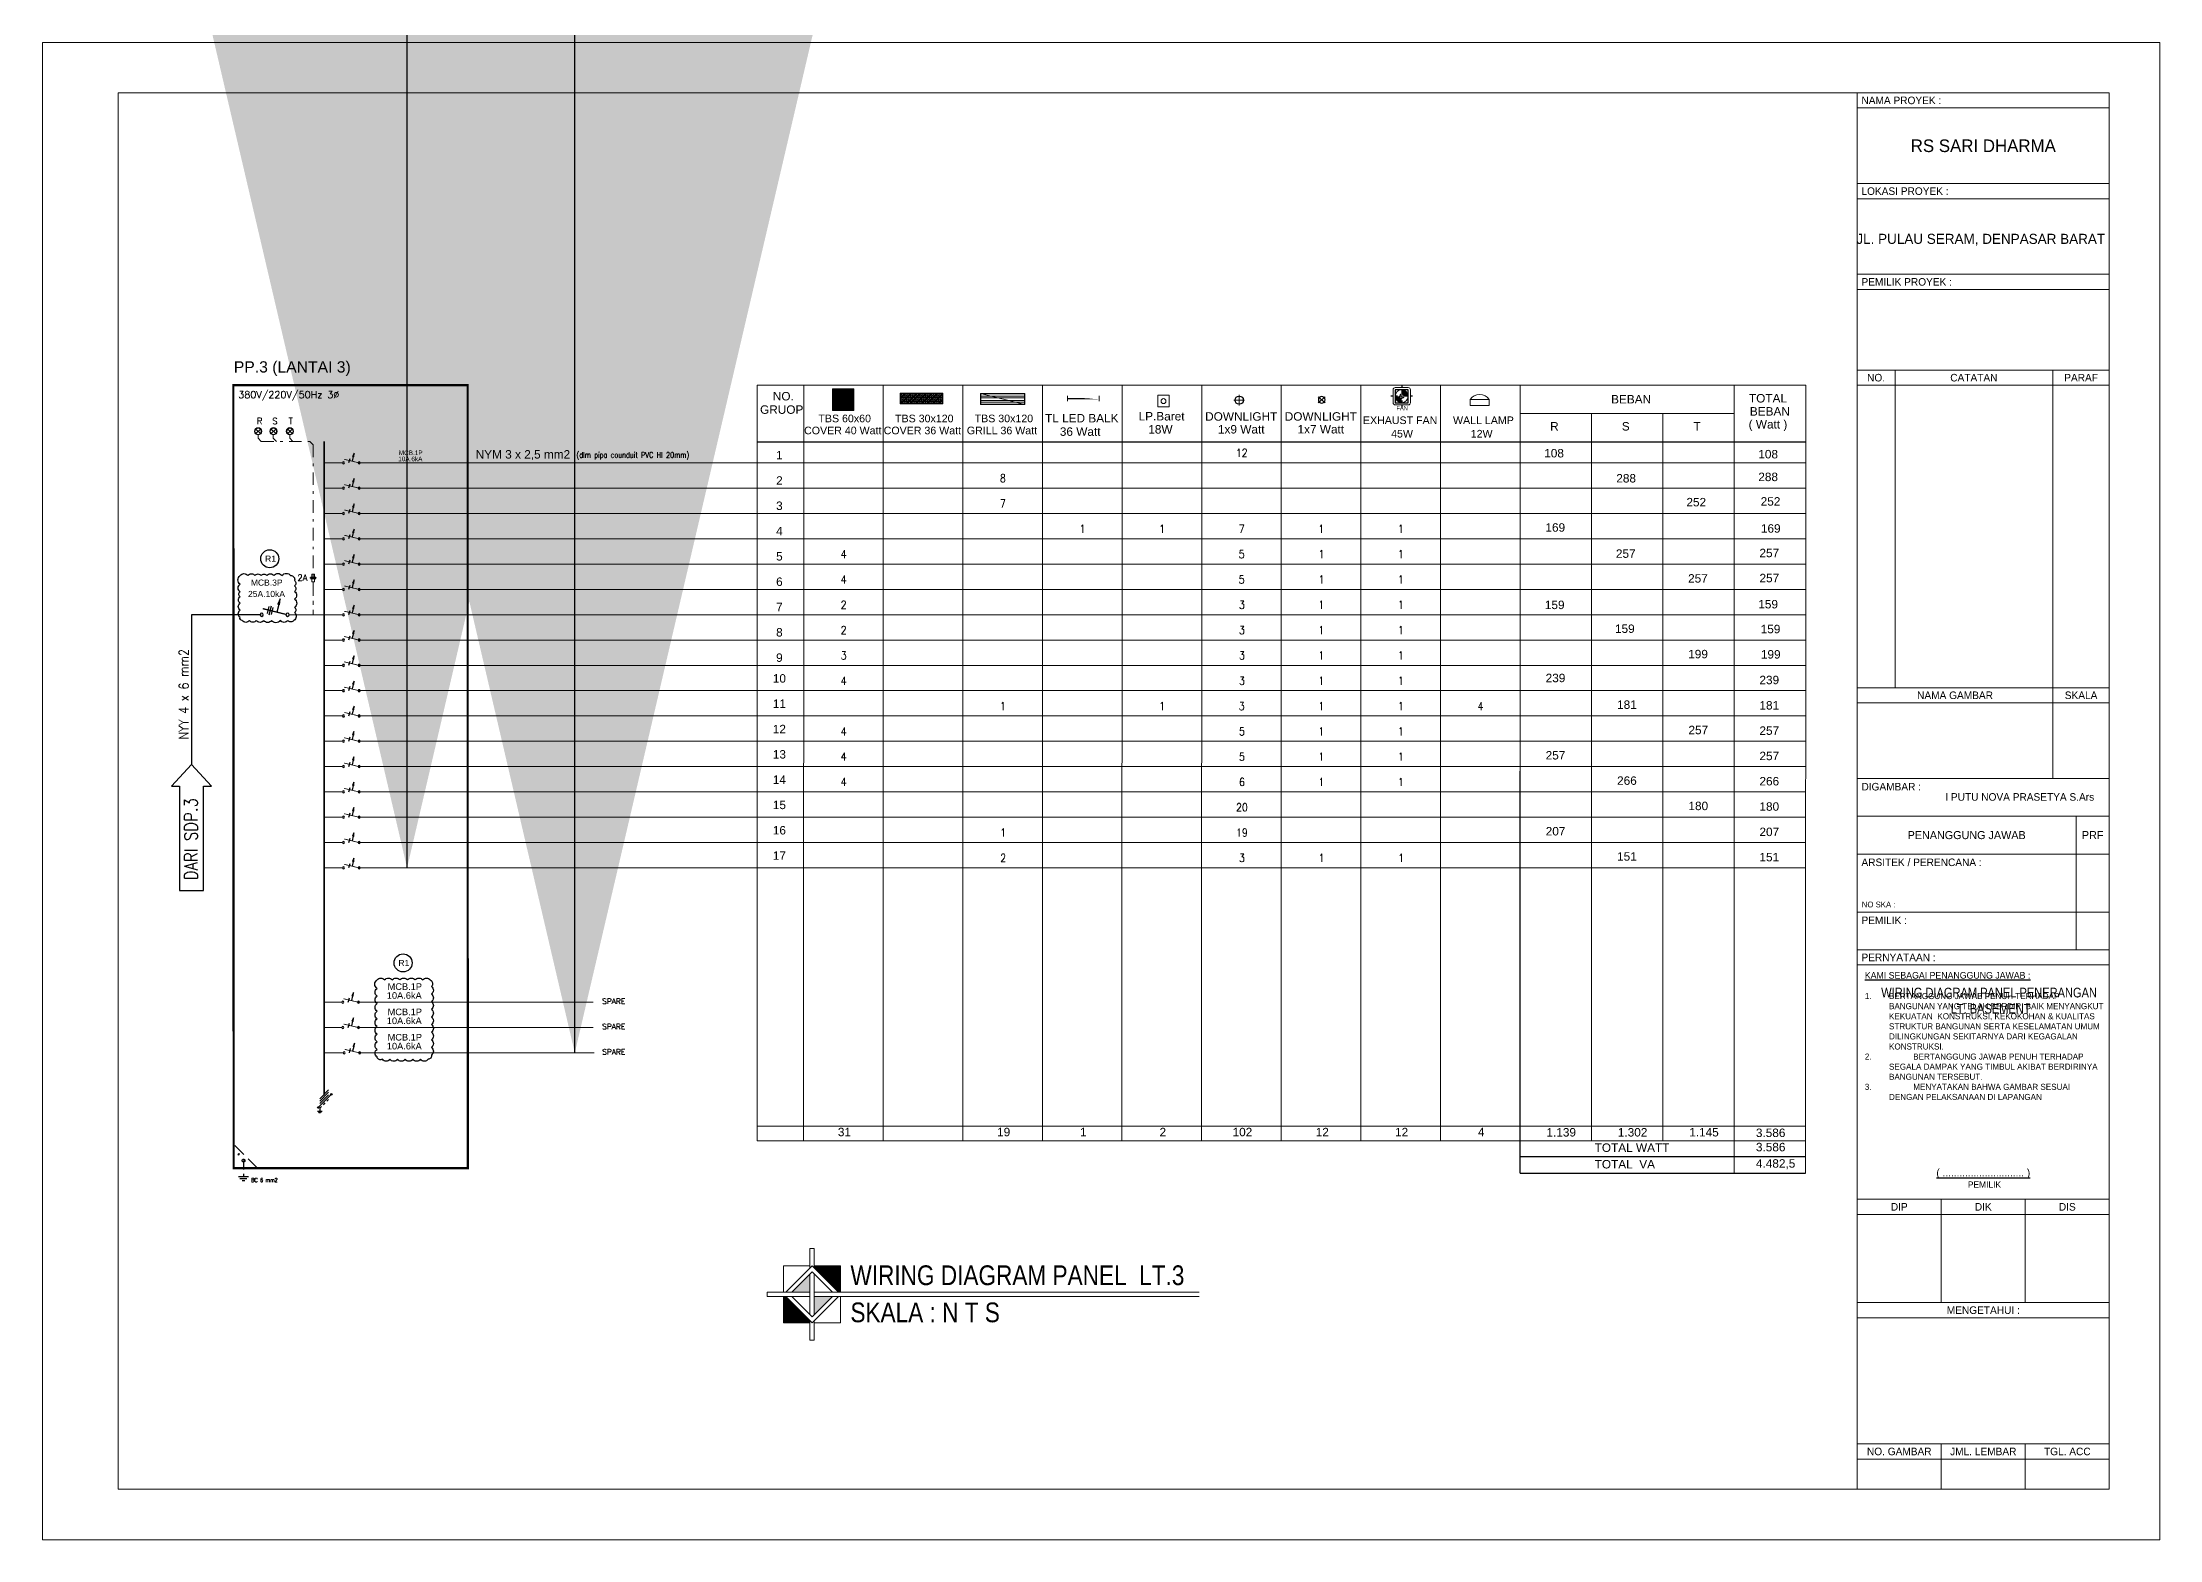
# Model space of a CAD drawing. Header units: inches. Extents: x 31310 to 32350, y 3900 to 5049.
# Drawn here: x 31432 to 31516, y 4614.4 to 4673.8 of the extents above; entities that cross this region are included whole.
import ezdxf
from ezdxf.enums import TextEntityAlignment as Align

# ---------------------------------------------------------------- set-up
doc = ezdxf.new("R2010")
doc.units = ezdxf.units.IN
doc.header["$MEASUREMENT"] = 0
for name, pattern in [('DASHDOT', [1, 0.5, -0.25, 0, -0.25]), ('DASHDOT2', [0.5, 0.25, -0.125, 0, -0.125]), ('HIDDEN', [0.375, 0.25, -0.125]), ('PHANTOM', [2.5, 1.25, -0.25, 0.25, -0.25, 0.25, -0.25])]:
    doc.linetypes.add(name, pattern=pattern)
doc.layers.add('-KLAMP', color=7, linetype='HIDDEN', lineweight=30, true_color=0x0a0aff)
doc.layers.add('-LAMP', color=7, linetype='Continuous', lineweight=18, true_color=0xff0a0a)
for name, color, linetype in [('-LINE', 1, 'Continuous'), ('-TXT', 7, 'Continuous'), ('BANTU', 7, 'Continuous'), ('COMP', 9, 'Continuous'), ('dg', 8, 'Continuous'), ('DIM', 1, 'Continuous'), ('KBL1', 4, 'Continuous'), ('KBL2', 200, 'Continuous'), ('LL', 6, 'Continuous'), ('PNL', 5, 'Continuous'), ('TEXTKOP', 7, 'Continuous'), ('TXT-ME', 7, 'Continuous')]:
    doc.layers.add(name, color=color, linetype=linetype)
for name, color, linetype, lineweight in [('A-FURN-EQPM', 177, 'Continuous', 0), ('garis elektrikal', 7, 'DASHDOT2', 25), ('Garis tebal', 30, 'Continuous', 0), ('US 0 Sanitair', 9, 'Continuous', 0), ('US-Elevation', 9, 'Continuous', 5), ('US-Text', 42, 'Continuous', 5)]:
    doc.layers.add(name, color=color, linetype=linetype, lineweight=lineweight)
doc.layers.add('KB FRC', color=7, linetype='Continuous', true_color=0xf2180d)
doc.layers.add('LAMPU', color=7, linetype='Continuous', true_color=0xff05ff)
doc.styles.add('1 100', font='GOTHIC.TTF')
doc.styles.add('1 200', font='GOTHIC.TTF', dxfattribs={"height": 300})
doc.styles.add('Arial Narrow', font='ARIALN.TTF')
doc.styles.add('Grap', font='')
doc.styles.add('HF-SM', font='SIMPLEX.SHX', dxfattribs={"width": 0.9, "height": 2.5})
doc.styles.add('RS', font='ROMANS.SHX', dxfattribs={"width": 0.8})
doc.styles.add('S4', font='arial.ttf', dxfattribs={"height": 2.7})
doc.styles.add('SAS2', font='arial.ttf', dxfattribs={"height": 4})
doc.styles.add('TXT', font='romans.shx', dxfattribs={"width": 0.85, "height": 0.25})
doc.styles.get('Grap').set_extended_font_data('Graphite Light')
doc.dimstyles.new('dim200', dxfattribs={"dimscale": 2, "dimtxt": 0.17, "dimasz": 0.12, "dimexe": 0.15, "dimexo": 0.1, "dimgap": 0.06, "dimtad": 1, "dimdec": 1, "dimlfac": 100, "dimzin": 12, "dimdsep": 46, "dimtxsty": 'Grap', "dimblk": 'ar1', "dimcen": 0.09, "dimclrd": 243, "dimclre": 243, "dimclrt": 256, "dimadec": 0, "dimazin": 0, "dimtfac": 1, "dimtdec": 1, "dimtix": 1, "dimtmove": 0, "dimatfit": 3, "dimldrblk": 'ar2', "dimfxl": 1, "dimtolj": 1, "dimtzin": 0, "dimarcsym": 0})

# ---------------------------------------------------------------- blocks, each defined once
blk = doc.blocks.new('A$C5E321F3B')
at = {"layer": 'BANTU'}
for p, q in [((0.65, 3.89), (3.08, 6.32)), ((0, 0.54), (1.29, 0.54)), ((0.22, 0.36), (1.08, 0.36)), ((0.37, 1.68), (3.66, 4.97)), ((0.43, 0.18), (0.86, 0.18)), ((0.65, 3.25), (3.08, 5.68)), ((0.65, 2.6), (3.08, 5.03)), ((0.65, 0.18), (0.65, 0))]:
    blk.add_line(p, q, dxfattribs=at)
at = {"layer": 'BANTU', "linetype": 'HIDDEN'}
for q in [(3.08, 3.74), (0.65, 0.54)]:
    blk.add_line((0.65, 1.31), q, dxfattribs=at)
at = {"layer": 'BANTU'}
for centre in [(0.22, 1.53), (3.81, 5.12)]:
    blk.add_circle(centre, 0.215, dxfattribs=at)
blk = doc.blocks.new('-DL PLC 2x11W')
at = {"layer": '-LAMP'}
for p, q in [((-0.168, 0), (0.168, 0)), ((0, 0.168), (0, -0.168))]:
    blk.add_line(p, q, dxfattribs=at)
at = {"layer": 'LAMPU', "lineweight": 30}
blk.add_circle((0, 0), 0.128, dxfattribs=at)
blk = doc.blocks.new('-DL PLC 1x11W')
at = {"layer": '-LAMP'}
for p, q in [((0.108, 0.096), (-0.108, -0.095)), ((-0.108, 0.095), (0.108, -0.096))]:
    blk.add_line(p, q, dxfattribs=at)
at = {"layer": 'LAMPU', "lineweight": 30}
blk.add_circle((0, 0), 0.104, dxfattribs=at)
blk = doc.blocks.new('-BARET 18W')
at = {"layer": '-LAMP', "ltscale": 0.5}
blk.add_lwpolyline([(-0.18, 0.18), (0.18, 0.18), (0.18, -0.18), (-0.18, -0.18)], close=True, dxfattribs=at)
blk.add_circle((0, 0), 0.0768, dxfattribs=at)
blk = doc.blocks.new('fann')
at = {"layer": 'garis elektrikal'}
h = blk.add_hatch(color=251, dxfattribs=at)
h.paths.add_polyline_path([(86746, 557120), (86821, 557120, 0.414214), (86708, 557232), (86708, 557157, -0.414214)])
h.paths.add_polyline_path([(86671, 557120), (86596, 557120, 0.414214), (86708, 557007), (86708, 557082, -0.414214)])
for p, q in [((86896, 557120), (86521, 557120)), ((86708, 557307), (86708, 556932))]:
    blk.add_line(p, q, dxfattribs=at)
at = {"layer": 'Garis tebal', "color": 3}
blk.add_lwpolyline([(86596, 556970), (86821, 556970, 0.414214), (86858, 557007), (86858, 557232, 0.414214), (86821, 557270), (86596, 557270, 0.414214), (86558, 557232), (86558, 557007, 0.414214)], format="xyb", close=True, dxfattribs=at)
at = {"layer": 'Garis tebal', "color": 251, "lineweight": -2}
blk.add_lwpolyline([(86596, 557007), (86821, 557007), (86821, 557232), (86596, 557232)], close=True, dxfattribs=at)
at = {"layer": 'Garis tebal', "color": 1}
for radius in [112, 37.5]:
    blk.add_circle((86708, 557120), radius, dxfattribs=at)
at = {"insert": (86616, 556950), "char_height": 75, "width": 84.59, "attachment_point": 1, "style": 'RS'}
blk.add_mtext('{\\fBankGothic Lt BT|b0|i0|c0|p34;\\C3;FAN}', dxfattribs=at)
blk = doc.blocks.new('-TL 1x36W BALK')
at = {"layer": '-LAMP', "ltscale": 0.5}
for p, q in [((-0.48, -0.08), (-0.48, 0.08)), ((0.48, -0.08), (0.48, 0.08))]:
    blk.add_line(p, q, dxfattribs=at)
at = {"layer": '-LAMP', "ltscale": 0.5, "const_width": 0.04}
blk.add_lwpolyline([(0.48, 0), (-0.48, 0)], close=True, dxfattribs=at)
blk = doc.blocks.new('ar1')
at = {"color": 251, "ltscale": 0.13}
for p, q in [((0, 1.05949), (0, -1.05949)), ((1.05949, 0), (-1.05949, 0))]:
    blk.add_line(p, q, dxfattribs=at)
at = {"color": 5, "ltscale": 0.13}
blk.add_line((-0.50051, -0.50051), (0.50051, 0.50051), dxfattribs=at)
blk = doc.blocks.new('ar2')
at = {"layer": 'dg', "color": 251, "ltscale": 0.13}
for points in [[(-0.91175, 0), (-1.07564, 0.25133), (0, 0)], [(-0.91175, 0), (-1.07564, -0.25133), (0, 0)]]:
    blk.add_solid(points, dxfattribs=at)
at = {"layer": 'DIM', "color": 251, "ltscale": 0.13}
blk.add_line((0, 0), (-1.29079, 0), dxfattribs=at)
blk = doc.blocks.new('_ClosedBlank')
at = {"color": 0, "linetype": 'ByBlock', "lineweight": -2}
for p, q in [((-1, 0.17), (0, 0)), ((-1, 0.17), (-1, -0.17)), ((0, 0), (-1, -0.17))]:
    blk.add_line(p, q, dxfattribs=at)
blk = doc.blocks.new('-mcb1p')
at = {"layer": '-LINE', "color": 7}
blk.add_line((0.52, 0.01), (0.46, 0.22), dxfattribs=at)
at = {"layer": '-LINE', "color": 2, "const_width": 0.04}
blk.add_lwpolyline([(0.05, 0.01), (0.76, 0.18)], dxfattribs=at)
at = {"layer": '-LINE', "color": 7}
blk.add_lwpolyline([(0.3, 0.32), (0.36, 0.09)], dxfattribs=at)
at = {"layer": '-LINE', "color": 2}
for centre in [(0, 0), (0.79, 0)]:
    blk.add_circle(centre, 0.05, dxfattribs=at)
at = {"layer": '-LINE', "color": 7, "xscale": 0.1800000000000017, "yscale": 0.1800000000000017, "zscale": 0.1800000000000017, "rotation": 103.89650610379}
blk.add_blockref('_ClosedBlank', (0.26, 0.49), dxfattribs=at)
blk = doc.blocks.new('-mcb3p')
at = {"layer": '-LINE', "color": 7}
for p, q in [((0.485, 0.007), (0.434, 0.215)), ((0.556, -0.004), (0.487, 0.275)), ((0.614, 0.038), (0.563, 0.247))]:
    blk.add_line(p, q, dxfattribs=at)
at = {"layer": '-LINE', "color": 2, "const_width": 0.04}
blk.add_lwpolyline([(0.049, 0.01), (0.755, 0.185)], dxfattribs=at)
at = {"layer": '-LINE', "color": 7}
blk.add_lwpolyline([(0.269, 0.31), (0.326, 0.079)], dxfattribs=at)
at = {"layer": '-LINE', "color": 2}
for centre in [(0, 0), (0.787, 0)]:
    blk.add_circle(centre, 0.05, dxfattribs=at)
at = {"layer": '-LINE', "color": 7, "xscale": 0.1800000000000017, "yscale": 0.1800000000000017, "zscale": 0.1800000000000017, "rotation": 103.8965061037899}
blk.add_blockref('_ClosedBlank', (0.226, 0.485), dxfattribs=at)
blk = doc.blocks.new('REGWH')
at = {"layer": '-KLAMP', "linetype": 'ByBlock'}
h = blk.add_hatch(dxfattribs=at)
h.set_pattern_fill('ANSI31', color=256, scale=0.3)
h.set_pattern_definition([(45, (-63.111977, -965.23732), (-0.0265165043, 0.0265165043), [])])
h.paths.add_polyline_path([(-0.812, 0.998), (0.37, 0.998), (0.37, 0.717), (-0.812, 0.717)])
at = {"layer": '-LAMP'}
for p, q in [((-0.821, 1.008), (0.379, 1.008)), ((-0.821, 1.008), (-0.821, 0.708)), ((-0.821, 0.708), (0.379, 0.708)), ((-0.812, 0.998), (0.37, 0.998)), ((-0.812, 0.717), (-0.812, 0.998)), ((-0.812, 0.934), (0.37, 0.934)), ((-0.812, 0.887), (0.37, 0.887)), ((-0.812, 0.82), (0.37, 0.82)), ((-0.812, 0.773), (0.37, 0.773)), ((0.37, 0.717), (-0.812, 0.717)), ((0.37, 0.998), (0.37, 0.717)), ((0.379, 1.008), (0.379, 0.708))]:
    blk.add_line(p, q, dxfattribs=at)
blk = doc.blocks.new('TEHHW')
at = {"layer": '-LAMP'}
for p, q in [((-0.87, 0.535, 0), (0.33, 0.535, 0)), ((-0.87, 0.535, 0), (-0.87, 0.235, 0)), ((-0.87, 0.235, 0), (0.33, 0.235, 0)), ((-0.861, 0.526, 0), (0.32, 0.526, 0)), ((-0.861, 0.245, 0), (-0.861, 0.526, 0)), ((-0.861, 0.462, 0), (0.32, 0.462, 0)), ((-0.861, 0.415, 0), (0.32, 0.415, 0)), ((-0.861, 0.348, 0), (0.32, 0.348, 0)), ((-0.861, 0.301, 0), (0.32, 0.301, 0)), ((0.32, 0.245, 0), (-0.861, 0.245, 0)), ((0.32, 0.526, 0), (0.32, 0.245, 0)), ((0.33, 0.535, 0), (0.33, 0.235, 0))]:
    blk.add_line(p, q, dxfattribs=at)
blk.add_line((-0.87, 0.535, 0), (0.33, 0.235, 0))
blk = doc.blocks.new('LED PANEL')
at = {"layer": '-LAMP', "ltscale": 0.02}
h = blk.add_hatch(dxfattribs=at)
h.set_pattern_fill('ANSI31', color=256, scale=146.341125, style=0)
h.set_pattern_definition([(45, (-4744.29, 79197.612), (-12.93485, 12.93485), [])])
h.paths.add_polyline_path([(-4164, 79778), (-4744, 79778), (-4744, 79198), (-4164, 79198)])
at = {"layer": '-LAMP'}
for p, q in [((-4754, 79788), (-4154, 79788)), ((-4754, 79788), (-4754, 79188)), ((-4154, 79788), (-4154, 79188)), ((-4754, 79188), (-4154, 79188))]:
    blk.add_line(p, q, dxfattribs=at)
blk.add_lwpolyline([(-4744, 79778), (-4164, 79778), (-4164, 79198), (-4744, 79198)], close=True, dxfattribs=at)
at = {"color": 1}
blk.add_line((-4754, 79788), (-4154, 79188), dxfattribs=at)
blk = doc.blocks.new('EGSEHS')
at = {"layer": '-LAMP'}
for p, q in [((-0.432, 0.347), (-0.432, 0.23)), ((-0.08, 0.345), (-0.432, 0.347)), ((-0.432, 0.23), (-0.08, 0.23)), ((-0.08, 0.23), (-0.08, 0.345))]:
    blk.add_line(p, q, dxfattribs=at)
blk.add_arc((-0.256, 0.348), 0.212, 213.6098, 326.3902, dxfattribs=at)
blk = doc.blocks.new('erthrhhrthre')
for p, q in [((-229.5, 130.04), (-229.5, 40.94)), ((-103.5, 130.04), (-229.5, 130.04)), ((-103.5, 40.94), (-103.5, 130.04)), ((-121.5, 121.64), (-106.5, 121.64)), ((-121.5, 116.24), (-106.5, 116.24)), ((-121.5, 110.54), (-106.5, 110.54)), ((-121.5, 91.64), (-106.5, 91.64)), ((-121.5, 86.24), (-106.5, 86.24)), ((-121.5, 83.99), (-106.5, 83.99)), ((-121.5, 76.04), (-106.5, 76.04)), ((-121.5, 61.2), (-106.5, 61.2)), ((-121.5, 55.05), (-106.5, 55.05)), ((-121.5, 46.64), (-106.5, 46.64)), ((-229.5, 40.94), (-103.5, 40.94))]:
    blk.add_line(p, q)
at = {"color": 5}
for p, q in [((-225, 127.04), (-225, 43.94)), ((-106.5, 127.04), (-225, 127.04)), ((-121.5, 43.94), (-121.5, 127.04)), ((-106.5, 43.94), (-106.5, 127.04)), ((-225, 43.94), (-106.5, 43.94))]:
    blk.add_line(p, q, dxfattribs=at)
at = {"ltscale": 8}
for p, q in [((-121.5, 126.14), (-106.5, 126.14)), ((-121.5, 120.74), (-106.5, 120.74)), ((-121.5, 115.34), (-106.5, 115.34)), ((-121.5, 109.64), (-106.5, 109.64)), ((-119.25, 91.64), (-119.25, 110.54)), ((-109.86, 86.24), (-109.86, 110.54)), ((-121.5, 90.74), (-106.5, 90.74)), ((-108.47, 83.99), (-108.47, 76.04)), ((-121.5, 81.74), (-106.5, 81.74)), ((-121.5, 78.29), (-106.5, 78.29)), ((-121.5, 75.14), (-106.5, 75.14)), ((-116.5, 61.2), (-116.5, 55.05)), ((-111.5, 61.2), (-111.5, 55.05)), ((-121.5, 60.3), (-106.5, 60.3)), ((-121.5, 54.15), (-106.5, 54.15)), ((-121.5, 45.74), (-106.5, 45.74))]:
    blk.add_line(p, q, dxfattribs=at)
at = {"ltscale": 5}
for p, q in [((-116.5, 43.94), (-116.5, 46.64)), ((-111.5, 43.94), (-111.5, 46.64))]:
    blk.add_line(p, q, dxfattribs=at)
at = {"layer": 'A-FURN-EQPM', "color": 0, "linetype": 'ByBlock', "lineweight": -2, "ltscale": 0.25}
blk.add_lwpolyline([(-229.5, 40.94), (-103.5, 40.94), (-103.5, 130.04), (-229.5, 130.04)], close=True, dxfattribs=at)
at = {"layer": 'TEXTKOP', "style": '1 100'}
for s, height, p in [('NAMA PROYEK :', 0.45, (-121.25, 126.59)), ('LOKASI PROYEK :', 0.45, (-121.25, 121.19)), ('PEMILIK PROYEK :', 0.45, (-121.25, 115.79)), ('DIGAMBAR :', 0.45, (-121.25, 85.75)), ('I PUTU NOVA PRASETYA S.Ars', 0.45, (-116.26, 85.14)), ('ARSITEK / PERENCANA :', 0.45, (-121.25, 81.25)), ('NO SKA :', 0.346, (-121.23, 78.74)), ('PEMILIK :', 0.45, (-121.25, 77.8)), ('PERNYATAAN :', 0.45, (-121.25, 75.59))]:
    blk.add_text(s, height=height, dxfattribs=at).set_placement(p, align=Align.MIDDLE_LEFT)
at = {"layer": 'TEXTKOP', "style": '1 100', "oblique": 0}
for s, height, p in [('RS SARI DHARMA', 0.75, (-114, 123.89)), ('JL. PULAU SERAM, DENPASAR BARAT ', 0.6, (-114.04, 118.35))]:
    blk.add_text(s, height=height, rotation=359.9915, dxfattribs=at).set_placement(p, align=Align.MIDDLE_CENTER)
at = {"layer": 'TEXTKOP', "style": '1 100'}
for s, height, p in [('NO.', 0.45, (-120.38, 110.09)), ('CATATAN', 0.45, (-114.56, 110.09)), ('PARAF', 0.45, (-108.18, 110.09)), ('NAMA GAMBAR', 0.45, (-115.68, 91.19)), ('SKALA', 0.45, (-108.18, 91.19)), ('PENANGGUNG JAWAB', 0.48, (-114.99, 82.87)), ('PRF', 0.48, (-107.49, 82.87)), ('MENGETAHUI :', 0.45, (-114, 54.6)), ('NO. GAMBAR', 0.45, (-119, 46.19)), ('JML. LEMBAR', 0.45, (-114, 46.19)), ('TGL. ACC', 0.45, (-109, 46.19))]:
    blk.add_text(s, height=height, dxfattribs=at).set_placement(p, align=Align.MIDDLE_CENTER)
for s, p in [('DIP', (-119, 60.75)), ('DIK', (-114, 60.75)), ('DIS', (-109, 60.75))]:
    blk.add_text(s, height=0.45, dxfattribs=at).set_placement(p, align=Align.MIDDLE)
at = {"layer": 'TEXTKOP', "ltscale": 5, "style": '1 200'}
for s, insert, char_height, width, attachment_point in [('{\\H1.083x;\\LKAMI SEBAGAI PENANGGUNG JAWAB :\\P\\H0.9234x;\\P\\pxt4;}1. ^IBERTANGGUNG JAWAB PENUH TERHADAP  ^I^IBANGUNAN YANG TELAH BERDIRI BAIK MENYANGKUT ^IKEKUATAN ^IKONSTRUKSI, KEKOKOHAN & KUALITAS ^ISTRUKTUR BANGUNAN SERTA KESELAMATAN UMUM ^IDILINGKUNGAN SEKITARNYA DARI KEGAGALAN ^IKONSTRUKSI.\\P\\pi-4,l4,t8;2.^IBERTANGGUNG JAWAB PENUH TERHADAP SEGALA DAMPAK YANG TIMBUL AKIBAT BERDIRINYA BANGUNAN TERSEBUT.\\P3.^IMENYATAKAN BAHWA GAMBAR SESUAI DENGAN PELAKSANAAN DI LAPANGAN', (-121.05, 74.72), 0.36, 14.2351, 1), ('{\\L( ............................. )\\P\\H0.8333x;\\l PEMILIK}', (-114, 63.01), 0.45, 15, 2)]:
    blk.add_mtext(s, dxfattribs=dict(at, insert=insert, char_height=char_height, width=width, attachment_point=attachment_point))

msp = doc.modelspace()

# ---------------------------------------------------------------- hatches: boundary and pattern name
at = {"layer": 'US-Text', "ltscale": 5}
for points in [[(31462.624, 4625.303), (31462.624, 4625.218), (31463.584, 4624.259), (31463.669, 4624.259), (31463.669, 4625.303)], [(31461.495, 4624.088), (31461.409, 4624.088), (31461.409, 4623.044), (31462.454, 4623.044), (31462.454, 4623.129)]]:
    msp.add_hatch(color=256, dxfattribs=at).paths.add_polyline_path(points)
h = msp.add_hatch(color=256, dxfattribs=at)
h.paths.add_polyline_path([(31462.454, 4624.259), (31462.454, 4624.977), (31461.736, 4624.259)])
h.paths.add_polyline_path([(31463.343, 4624.088), (31462.624, 4624.088), (31462.624, 4623.37)])

# ---------------------------------------------------------------- linework, layer by layer
at = {"layer": '-LINE'}
for p, q in [((31440.68, 4651.137), (31437.915, 4651.137)), ((31437.915, 4651.137), (31437.915, 4645.193))]:
    msp.add_line(p, q, dxfattribs=at)
at = {"layer": '-LINE', "color": 8, "linetype": 'HIDDEN', "ltscale": 2}
msp.add_line((31440.521, 4629.196), (31439.588, 4630.132), dxfattribs=at)
at = {"layer": '-LINE', "color": 7, "linetype": 'DASHDOT', "ltscale": 0.7}
msp.add_line((31439.984, 4629.481), (31439.984, 4628.846), dxfattribs=at)
at = {"layer": '-LINE', "color": 7}
for p, q in [((31439.785, 4628.846), (31440.183, 4628.846)), ((31439.84, 4628.769), (31440.115, 4628.769)), ((31439.927, 4628.69), (31440.035, 4628.69))]:
    msp.add_line(p, q, dxfattribs=at)
at = {"layer": '-LINE', "color": 7, "linetype": 'DASHDOT', "ltscale": 0.7}
msp.add_circle((31439.984, 4629.481), 0.0559, dxfattribs=at)
at = {"layer": 'BANTU', "linetype": 'Continuous', "lineweight": 0}
for p, q in [((31460.363, 4660.246), (31460.359, 4630.27)), ((31501.96, 4660.24), (31460.363, 4660.246)), ((31462.205, 4660.246), (31462.201, 4630.27)), ((31465.363, 4660.244), (31465.359, 4630.271)), ((31468.521, 4660.245), (31468.516, 4630.271)), ((31471.678, 4660.246), (31471.674, 4630.271)), ((31474.836, 4660.245), (31474.832, 4630.271)), ((31477.994, 4660.245), (31477.99, 4630.271)), ((31481.152, 4660.245), (31481.147, 4630.271)), ((31481.152, 4660.245), (31481.147, 4630.271)), ((31484.309, 4660.245), (31484.305, 4630.271)), ((31487.467, 4660.245), (31487.463, 4630.271)), ((31490.625, 4660.245), (31490.621, 4628.977)), ((31490.625, 4660.245), (31490.621, 4628.977)), ((31490.625, 4660.245), (31490.621, 4629.64)), ((31490.625, 4660.245), (31490.621, 4629.64)), ((31490.625, 4660.243), (31490.621, 4629.64)), ((31490.625, 4660.242), (31490.621, 4629.64)), ((31490.625, 4660.245), (31490.625, 4628.977)), ((31490.625, 4660.243), (31490.625, 4628.977)), ((31499.122, 4660.245), (31499.118, 4628.977)), ((31501.96, 4660.245), (31501.954, 4628.977)), ((31493.459, 4659.115), (31493.454, 4630.271)), ((31496.291, 4659.115), (31496.286, 4630.271)), ((31443.183, 4657.162), (31443.914, 4657.162)), ((31444.519, 4657.162), (31460.363, 4657.162)), ((31460.363, 4657.162), (31501.96, 4657.162)), ((31443.183, 4656.158), (31443.914, 4656.158)), ((31444.519, 4656.158), (31460.363, 4656.158)), ((31460.363, 4656.158), (31501.959, 4656.158)), ((31443.183, 4655.154), (31443.914, 4655.154)), ((31444.519, 4655.154), (31460.363, 4655.154)), ((31460.363, 4655.154), (31501.959, 4655.154)), ((31443.183, 4654.15), (31443.914, 4654.15)), ((31444.519, 4654.15), (31460.363, 4654.15)), ((31460.363, 4654.15), (31501.959, 4654.149)), ((31443.183, 4653.145), (31443.914, 4653.145)), ((31444.519, 4653.145), (31460.363, 4653.145)), ((31460.363, 4653.145), (31501.959, 4653.145)), ((31443.183, 4652.141), (31443.914, 4652.141)), ((31444.519, 4652.141), (31460.363, 4652.141)), ((31460.363, 4652.141), (31501.959, 4652.141)), ((31443.183, 4651.137), (31443.913, 4651.137)), ((31444.519, 4651.137), (31460.363, 4651.137)), ((31460.363, 4651.137), (31501.958, 4651.137)), ((31443.183, 4650.133), (31443.913, 4650.133)), ((31444.519, 4650.133), (31460.363, 4650.133)), ((31460.363, 4650.133), (31501.958, 4650.132)), ((31443.183, 4649.128), (31443.913, 4649.128)), ((31444.519, 4649.128), (31460.363, 4649.128)), ((31460.363, 4649.128), (31501.958, 4649.128)), ((31443.183, 4648.124), (31443.913, 4648.124)), ((31444.519, 4648.124), (31460.363, 4648.124)), ((31460.363, 4648.124), (31501.958, 4648.124)), ((31443.184, 4647.12), (31443.915, 4647.12)), ((31444.52, 4647.12), (31460.364, 4647.12)), ((31460.364, 4647.12), (31501.958, 4647.12)), ((31443.183, 4646.116), (31443.913, 4646.116)), ((31444.519, 4646.116), (31460.362, 4646.116)), ((31460.362, 4646.116), (31501.957, 4646.115)), ((31443.183, 4645.111), (31443.913, 4645.111)), ((31444.519, 4645.111), (31460.362, 4645.111)), ((31460.362, 4645.111), (31501.957, 4645.111)), ((31443.183, 4644.107), (31443.913, 4644.107)), ((31444.519, 4644.107), (31460.362, 4644.107)), ((31460.362, 4644.107), (31501.957, 4644.107)), ((31443.183, 4643.103), (31443.913, 4643.103)), ((31444.519, 4643.103), (31460.362, 4643.103)), ((31460.362, 4643.103), (31501.957, 4643.103)), ((31443.183, 4642.099), (31443.913, 4642.099)), ((31444.519, 4642.099), (31460.362, 4642.099)), ((31460.362, 4642.099), (31501.956, 4642.099)), ((31443.183, 4641.095), (31443.913, 4641.095)), ((31444.519, 4641.095), (31460.362, 4641.095)), ((31460.362, 4641.095), (31501.956, 4641.094)), ((31444.492, 4635.763), (31453.848, 4635.763)), ((31444.492, 4634.759), (31453.848, 4634.759)), ((31444.54, 4633.754), (31453.896, 4633.754)), ((31501.951, 4630.271), (31460.358, 4630.27))]:
    msp.add_line(p, q, dxfattribs=at)
at = {"layer": 'BANTU', "color": 4, "linetype": 'Continuous', "lineweight": 0}
msp.add_line((31439.819, 4629.762), (31439.759, 4629.701), dxfattribs=at)
at = {"layer": 'BANTU', "linetype": 'Continuous', "lineweight": 0}
for points in [[(31490.627, 4659.115), (31499.122, 4659.115)], [(31501.952, 4630.844), (31460.353, 4630.844)]]:
    msp.add_lwpolyline(points, dxfattribs=at)
at = {"layer": 'BANTU', "linetype": 'Continuous', "lineweight": 0, "const_width": 0.0513}
for points in [[(31460.363, 4657.991), (31501.96, 4657.991)], [(31490.621, 4629.64), (31501.956, 4629.64)], [(31490.621, 4628.977), (31501.956, 4628.977)]]:
    msp.add_lwpolyline(points, dxfattribs=at)
at = {"layer": 'BANTU', "color": 4, "linetype": 'Continuous', "lineweight": 0}
msp.add_circle((31439.791, 4629.734), 0.0233, dxfattribs=at)
at = {"layer": 'COMP', "color": 9, "lineweight": 0}
for p, q in [((31442.801, 4652.744), (31442.688, 4652.744)), ((31442.688, 4652.744), (31442.688, 4652.439)), ((31442.688, 4652.439), (31442.801, 4652.439)), ((31442.801, 4652.744), (31442.801, 4652.439))]:
    msp.add_line(p, q, dxfattribs=at)
for points in [[(31442.879, 4652.599), (31442.61, 4652.599)], [(31442.644, 4652.632), (31442.845, 4652.632)], [(31442.644, 4652.565), (31442.845, 4652.565)]]:
    msp.add_lwpolyline(points, dxfattribs=at)
at = {"layer": 'KB FRC', "color": 2, "elevation": 0}
for points in [[(31439.846, 4652.688, -0.520567), (31440.153, 4652.688, -0.520567), (31440.434, 4652.688, -0.520567), (31440.683, 4652.688, -0.520567), (31440.908, 4652.688, -0.520567), (31441.184, 4652.688, -0.520567), (31441.507, 4652.688, -0.520567), (31441.848, 4652.688, -0.520567), (31442.006, 4652.494, -0.520567), (31442.006, 4652.282, -0.520567), (31442.006, 4652.063, -0.520567), (31442.006, 4651.759, -0.520567), (31442.006, 4651.426, -0.520567), (31442.006, 4651.22, -0.520567), (31441.973, 4650.908, -0.520567), (31441.743, 4650.908, -0.520567), (31441.441, 4650.908, -0.520567), (31441.094, 4650.908, -0.520567), (31440.786, 4650.908, -0.520567), (31440.486, 4650.908, -0.520567), (31440.217, 4650.908, -0.520567), (31439.929, 4650.908, -0.520567), (31439.846, 4651.029, -0.520567), (31439.846, 4651.32, -0.520567), (31439.846, 4651.594, -0.520567), (31439.846, 4651.852, -0.520567), (31439.846, 4652.047, -0.520567), (31439.846, 4652.346, -0.520567)], [(31445.277, 4636.646, -0.520567), (31445.58, 4636.646, -0.520567), (31445.882, 4636.646, -0.520567), (31446.184, 4636.646, -0.520567), (31446.486, 4636.646, -0.520567), (31446.788, 4636.646, -0.520567), (31447.09, 4636.646, -0.520567), (31447.392, 4636.646, -0.520567), (31447.438, 4636.389, -0.520567), (31447.438, 4636.087, -0.520567), (31447.438, 4635.785, -0.520567), (31447.438, 4635.483, -0.520567), (31447.438, 4635.181, -0.520567), (31447.438, 4634.879, -0.520567), (31447.438, 4634.576, -0.520567), (31447.438, 4634.274, -0.520567), (31447.438, 4633.972, -0.520567), (31447.438, 4633.67, -0.520567), (31447.302, 4633.503, -0.520567), (31447, 4633.503, -0.520567), (31446.698, 4633.503, -0.520567), (31446.396, 4633.503, -0.520567), (31446.094, 4633.503, -0.520567), (31445.792, 4633.503, -0.520567), (31445.49, 4633.503, -0.520567), (31445.277, 4633.593, -0.520567), (31445.277, 4633.895, -0.520567), (31445.277, 4634.197, -0.520567), (31445.277, 4634.499, -0.520567), (31445.277, 4634.801, -0.520567), (31445.277, 4635.103, -0.520567), (31445.277, 4635.405, -0.520567), (31445.277, 4635.707, -0.520567), (31445.277, 4636.009, -0.520567), (31445.277, 4636.311, -0.520567)]]:
    msp.add_lwpolyline(points, format="xyb", close=True, dxfattribs=at)
at = {"layer": 'KB FRC', "color": 2}
for centre in [(31441.023, 4653.358), (31446.312, 4637.322, 0)]:
    msp.add_circle(centre, 0.357, dxfattribs=at)
at = {"layer": 'KBL1', "color": 4, "linetype": 'DASHDOT', "lineweight": 0}
for p, q in [((31440.56, 4658.279), (31440.56, 4658.137)), ((31440.687, 4658.01), (31440.56, 4658.137)), ((31440.687, 4658.01), (31442.618, 4658.01)), ((31441.157, 4658.28), (31441.157, 4658.137)), ((31441.284, 4658.01), (31441.157, 4658.137)), ((31441.816, 4658.28), (31441.816, 4658.137)), ((31441.943, 4658.01), (31441.816, 4658.137)), ((31442.745, 4657.883), (31442.618, 4658.01)), ((31442.745, 4657.883), (31442.745, 4651.137)), ((31442.745, 4652.432), (31442.745, 4651.136))]:
    msp.add_line(p, q, dxfattribs=at)
at = {"layer": 'KBL1', "color": 4, "linetype": 'Continuous', "lineweight": 0}
for p, q in [((31443.156, 4635.763), (31443.887, 4635.763)), ((31443.156, 4634.759), (31443.887, 4634.759)), ((31443.204, 4633.754), (31443.934, 4633.754))]:
    msp.add_line(p, q, dxfattribs=at)
at = {"layer": 'KBL2', "linetype": 'Continuous', "lineweight": 0}
msp.add_line((31443.183, 4651.137), (31441.792, 4651.137), dxfattribs=at)
at = {"layer": 'KBL2', "linetype": 'Continuous', "lineweight": 0, "const_width": 0.0665}
msp.add_lwpolyline([(31443.183, 4658.01), (31443.183, 4632.099)], dxfattribs=at)
at = {"layer": 'LAMPU', "color": 9, "lineweight": 0}
for p, q in [((31440.473, 4658.325), (31440.649, 4658.501)), ((31440.473, 4658.501), (31440.649, 4658.325)), ((31441.081, 4658.327), (31441.257, 4658.503)), ((31441.081, 4658.503), (31441.257, 4658.327)), ((31441.733, 4658.327), (31441.91, 4658.503)), ((31441.733, 4658.503), (31441.91, 4658.327))]:
    msp.add_line(p, q, dxfattribs=at)
for centre, radius in [((31440.561, 4658.413), 0.144), ((31440.561, 4658.413), 0.125), ((31441.169, 4658.415), 0.144), ((31441.169, 4658.415), 0.125), ((31441.822, 4658.415), 0.144), ((31441.822, 4658.415), 0.125)]:
    msp.add_circle(centre, radius, dxfattribs=at)
at = {"layer": 'LL', "linetype": 'Continuous'}
msp.add_lwpolyline([(31437.915, 4645.193), (31437.125, 4644.332), (31437.443, 4644.332), (31437.443, 4640.202), (31438.387, 4640.202), (31438.387, 4644.332), (31438.705, 4644.332), (31437.915, 4645.193)], dxfattribs=at)
at = {"layer": 'PNL', "color": 7, "linetype": 'PHANTOM', "lineweight": 0, "ltscale": 0.9, "const_width": 0.0849}
msp.add_lwpolyline([(31439.579, 4660.246), (31448.871, 4660.246), (31448.88, 4629.18), (31439.588, 4629.18)], close=True, dxfattribs=at)
at = {"layer": 'US-Text', "ltscale": 5}
for p, q in [((31462.454, 4625.218), (31462.454, 4625.994)), ((31462.624, 4625.994), (31462.454, 4625.994)), ((31462.624, 4625.218), (31462.624, 4625.994)), ((31462.454, 4625.303), (31461.409, 4625.303)), ((31461.409, 4624.259), (31461.409, 4625.303)), ((31462.624, 4625.303), (31463.669, 4625.303)), ((31463.669, 4624.259), (31463.669, 4625.303)), ((31460.754, 4624.259), (31462.454, 4624.259)), ((31460.754, 4624.259), (31460.754, 4624.088)), ((31462.454, 4623.37), (31462.454, 4624.977)), ((31462.624, 4623.37), (31462.624, 4624.977)), ((31460.754, 4624.088), (31462.454, 4624.088)), ((31461.409, 4624.088), (31461.409, 4623.044)), ((31463.669, 4624.088), (31463.669, 4623.044)), ((31462.454, 4623.044), (31461.409, 4623.044)), ((31462.454, 4622.352), (31462.454, 4623.129)), ((31462.624, 4622.352), (31462.624, 4623.129)), ((31462.624, 4623.044), (31463.669, 4623.044)), ((31462.624, 4622.352), (31462.454, 4622.352))]:
    msp.add_line(p, q, dxfattribs=at)
for points in [[(31461.495, 4624.259), (31462.539, 4625.303), (31463.584, 4624.259)], [(31461.736, 4624.259), (31462.539, 4625.062), (31463.343, 4624.259)], [(31463.584, 4624.088), (31462.539, 4623.044), (31461.495, 4624.088)], [(31463.343, 4624.088), (31462.539, 4623.285), (31461.736, 4624.088)]]:
    msp.add_lwpolyline(points, dxfattribs=at)
at = {"layer": 'US-Text'}
msp.add_lwpolyline([(31477.898, 4624.088), (31462.624, 4624.088), (31462.624, 4624.259), (31477.898, 4624.259)], dxfattribs=at)

# ---------------------------------------------------------------- block references
at = {"layer": '-LAMP'}
for name, p, xscale, yscale, zscale in [('LED PANEL', (31470.098, 4546.787, 0), 0.001420073794218211, 0.001420073794218211, 0.001420073794218211), ('REGWH', (31467.187, 4658.506), 1.411061065500582, 1.411061065500582, 1.411061065500582), ('TEHHW', (31470.493, 4659.129, 0), 1.458820054852296, 1.458820054852296, 1.458820054852296), ('-TL 1x36W BALK', (31473.296, 4659.712, -297.758), 1.30800326667562, 1.30800326667562, 1.30800326667562), ('-BARET 18W', (31476.48, 4659.612), 1.269954958922828, 1.269954958922828, 1.269954958922828), ('-DL PLC 1x11W', (31482.755, 4659.659), -1.269954958922828, 1.269954958922828, 1.269954958922828)]:
    msp.add_blockref(name, p, dxfattribs=dict(at, xscale=xscale, yscale=yscale, zscale=zscale))
at = {"layer": '-LAMP', "rotation": 180}
for name, p, xscale, yscale, zscale in [('-DL PLC 2x11W', (31479.484, 4659.648), 1.269954958922828, 1.269954958922828, 1.269954958922828), ('EGSEHS', (31488.481, 4660.167), 2.116591597441947, 2.116591597441947, 2.116591597441947)]:
    msp.add_blockref(name, p, dxfattribs=dict(at, xscale=xscale, yscale=yscale, zscale=zscale))
at = {"layer": '-LINE', "xscale": -0.7815107439525097, "yscale": 0.7815107439525097, "zscale": 0.7815107439525097, "rotation": 3.415092209024806e-08}
for p in [(31444.568, 4657.162), (31444.568, 4656.158), (31444.568, 4655.154), (31444.568, 4654.15), (31444.568, 4653.145), (31444.568, 4652.141), (31444.568, 4651.137), (31444.568, 4650.133), (31444.568, 4649.128), (31444.568, 4648.124), (31444.569, 4647.12), (31444.567, 4646.116), (31444.567, 4645.111), (31444.567, 4644.107), (31444.567, 4643.103), (31444.567, 4642.099), (31444.567, 4641.095), (31444.541, 4635.763), (31444.542, 4634.759), (31444.589, 4633.754)]:
    msp.add_blockref('-mcb1p', p, dxfattribs=at)
at = {"layer": '-LINE', "xscale": -1.302517906587516, "yscale": 1.302517906587516, "zscale": 1.302517906587516}
msp.add_blockref('-mcb3p', (31441.727, 4651.137), dxfattribs=at)
at = {"layer": 'LAMPU', "linetype": 'Continuous', "lineweight": 0, "xscale": 0.1447033715563977, "yscale": 0.1447033715563977, "zscale": 0.1447033715563977}
msp.add_blockref('A$C5E321F3B', (31442.913, 4631.368), dxfattribs=at)
at = {"layer": 'TXT-ME', "color": 7, "xscale": 0.002285918930684854, "yscale": 0.002285918930684854, "zscale": 0.002285918930684854}
msp.add_blockref('fann', (31287.722, 3386.274), dxfattribs=at)
at = {"layer": 'US-Elevation', "color": 1, "xscale": 0.6666666666678793, "yscale": 0.6666666666678793, "zscale": 0.6666666666678793}
msp.add_blockref('erthrhhrthre', (31585.003, 4587.148), dxfattribs=at)

# ---------------------------------------------------------------- texts
at = {"layer": '-TXT', "style": 'TXT', "width": 0.85}
for s, height, p in [('(dlm pipa counduit PVC HI 20mm)', 0.22224, (31453.189, 4657.367)), ('BC 6 mm2', 0.1563, (31440.291, 4628.631))]:
    msp.add_text(s, height=height, dxfattribs=at).set_placement(p)
for s, height, p in [('12', 0.3175, (31479.581, 4657.398)), ('8', 0.317, (31470.108, 4656.393)), ('7', 0.317, (31470.108, 4655.389)), ('1', 0.317, (31473.266, 4654.385)), ('1', 0.317, (31476.423, 4654.385)), ('7', 0.317, (31479.581, 4654.385)), ('1', 0.317, (31482.739, 4654.385)), ('1', 0.317, (31485.897, 4654.385)), ('4', 0.317, (31463.792, 4653.381)), ('5', 0.317, (31479.581, 4653.381)), ('1', 0.317, (31482.749, 4653.381)), ('1', 0.317, (31485.896, 4653.381)), ('4', 0.317, (31463.792, 4652.377)), ('5', 0.317, (31479.581, 4652.376)), ('1', 0.317, (31482.749, 4652.376)), ('1', 0.317, (31485.896, 4652.376)), ('2', 0.317, (31463.792, 4651.372)), ('3', 0.317, (31479.591, 4651.372)), ('1', 0.317, (31482.739, 4651.372)), ('1', 0.317, (31485.896, 4651.372)), ('2', 0.317, (31463.792, 4650.368)), ('3', 0.317, (31479.591, 4650.368)), ('1', 0.317, (31482.739, 4650.368)), ('1', 0.317, (31485.896, 4650.368)), ('3', 0.317, (31463.792, 4649.364)), ('3', 0.317, (31479.591, 4649.364)), ('1', 0.317, (31482.739, 4649.364)), ('1', 0.317, (31485.896, 4649.364)), ('4', 0.317, (31463.792, 4648.36)), ('3', 0.317, (31479.591, 4648.359)), ('1', 0.317, (31482.739, 4648.359)), ('1', 0.317, (31485.896, 4648.359)), ('1', 0.317, (31470.107, 4647.355)), ('1', 0.317, (31476.423, 4647.355)), ('3', 0.317, (31479.581, 4647.355)), ('1', 0.317, (31482.738, 4647.355)), ('1', 0.317, (31485.896, 4647.355)), ('4', 0.317, (31489.054, 4647.355)), ('4', 0.317, (31463.792, 4646.351)), ('5', 0.317, (31479.591, 4646.351)), ('1', 0.317, (31482.738, 4646.351)), ('1', 0.317, (31485.896, 4646.351)), ('4', 0.317, (31463.792, 4645.347)), ('5', 0.317, (31479.591, 4645.347)), ('1', 0.317, (31482.738, 4645.347)), ('1', 0.317, (31485.896, 4645.347)), ('4', 0.317, (31463.792, 4644.343)), ('6', 0.317, (31479.591, 4644.343)), ('1', 0.317, (31482.738, 4644.343)), ('1', 0.317, (31485.896, 4644.342)), ('20', 0.3175, (31479.591, 4643.338)), ('1', 0.317, (31470.118, 4642.334)), ('19', 0.3175, (31479.591, 4642.334)), ('2', 0.317, (31470.118, 4641.33)), ('3', 0.317, (31479.591, 4641.33)), ('1', 0.317, (31482.748, 4641.33)), ('1', 0.317, (31485.906, 4641.33))]:
    msp.add_text(s, height=height, dxfattribs=at).set_placement(p, align=Align.CENTER)
for s, height, p in [('NYY 4 x 6 mm2', 0.38099, (31437.801, 4646.182)), ('DARI SDP.3', 0.508, (31438.151, 4640.607))]:
    msp.add_text(s, height=height, rotation=90, dxfattribs=at).set_placement(p)
at = {"layer": 'TXT-ME', "color": 7, "lineweight": 0}
for s, height, style, p in [('PP.3 (LANTAI 3)', 0.4459, 'SAS2', (31439.597, 4660.745)), ('LP.Baret', 0.3353, 'S4', (31475.492, 4658.843)), ('18W', 0.3353, 'S4', (31475.876, 4658.323)), ('EXHAUST FAN', 0.30175, 'S4', (31484.392, 4658.7)), ('WALL LAMP', 0.3017, 'S4', (31487.966, 4658.7)), ('45W', 0.3017, 'S4', (31485.511, 4658.167)), ('12W', 0.3017, 'S4', (31488.669, 4658.167)), ('10A.6kA', 0.1816, 'S4', (31446.119, 4657.226)), ('MCB.1P ', 0.1816, 'S4', (31446.141, 4657.47)), ('NYM 3 x 2,5 mm2 ', 0.33527, 'S4', (31449.192, 4657.331)), ('R1', 0.2421, 'S4', (31440.838, 4653.239)), ('25A.10kA ', 0.2421, 'S4', (31440.16, 4651.84)), ('MCB.3P', 0.2421, 'S4', (31440.272, 4652.29)), ('R1', 0.2421, 'S4', (31446.126, 4637.203, 0)), ('10A.6kA', 0.2623, 'S4', (31445.666, 4635.9)), ('MCB.1P ', 0.2623, 'S4', (31445.698, 4636.253)), ('10A.6kA', 0.2623, 'S4', (31445.666, 4634.896)), ('MCB.1P ', 0.2623, 'S4', (31445.698, 4635.249)), ('MCB.1P ', 0.2623, 'S4', (31445.698, 4634.244)), ('10A.6kA', 0.2623, 'S4', (31445.667, 4633.891)), ('TOTAL WATT', 0.3353, 'S4', (31493.585, 4629.827)), ('3.586', 0.3353, 'S4', (31499.981, 4630.416)), ('3.586', 0.3353, 'S4', (31499.982, 4629.85)), ('TOTAL  VA', 0.3353, 'S4', (31493.585, 4629.17)), ('4.482,5', 0.3353, 'S4', (31499.983, 4629.2))]:
    msp.add_text(s, height=height, dxfattribs=dict(at, style=style)).set_placement(p)
at = {"layer": 'TXT-ME', "color": 3, "lineweight": 0, "style": 'HF-SM'}
for s, height, p in [('380V/220V/50Hz 3%%C', 0.27939, (31439.77, 4659.723)), ('R', 0.244, (31440.512, 4658.697)), ('S', 0.244, (31441.12, 4658.698)), ('T', 0.244, (31441.773, 4658.698)), ('2A', 0.2442, (31442.118, 4652.483)), ('SPARE', 0.2171, (31454.209, 4635.695)), ('SPARE', 0.2171, (31454.209, 4634.691)), ('SPARE', 0.2171, (31454.211, 4633.686))]:
    msp.add_text(s, height=height, dxfattribs=at).set_placement(p)
at = {"layer": 'TXT-ME', "color": 7, "lineweight": 0, "style": 'S4'}
for s, height, p in [('NO.', 0.3353, (31461.397, 4659.806)), ('BEBAN', 0.3353, (31495.031, 4659.686)), ('TOTAL', 0.3353, (31500.461, 4659.724)), ('GRUOP', 0.3353, (31461.333, 4659.275)), ('TBS 60x60', 0.3017, (31463.832, 4658.923)), ('TBS 30x120', 0.3017, (31466.99, 4658.922)), ('TBS 30x120', 0.3017, (31470.148, 4658.923)), ('TL LED BALK', 0.33527, (31473.238, 4658.933)), ('DOWNLIGHT', 0.3353, (31479.563, 4659.002)), ('1x9 Watt', 0.3353, (31479.563, 4658.493)), ('DOWNLIGHT', 0.3353, (31482.721, 4659.002)), ('1x7 Watt', 0.3353, (31482.721, 4658.493)), ('R', 0.335, (31491.987, 4658.612)), ('S', 0.335, (31494.819, 4658.612)), ('T', 0.335, (31497.651, 4658.612)), ('( Watt )', 0.3353, (31500.461, 4658.65)), ('BEBAN', 0.3353, (31500.536, 4659.204)), ('COVER 40 Watt', 0.30175, (31463.756, 4658.446)), ('COVER 36 Watt', 0.30175, (31466.913, 4658.446)), ('GRILL 36 Watt', 0.30175, (31470.071, 4658.446)), ('36 Watt', 0.3353, (31473.174, 4658.402)), ('1', 0.335, (31461.241, 4657.468)), ('108', 0.3353, (31491.975, 4657.545)), ('108', 0.3353, (31500.468, 4657.506)), ('2', 0.335, (31461.241, 4656.464)), ('288', 0.3353, (31494.834, 4656.55)), ('288', 0.3353, (31500.468, 4656.605)), ('3', 0.335, (31461.241, 4655.46)), ('252', 0.3353, (31497.615, 4655.603)), ('252', 0.3353, (31500.562, 4655.632)), ('4', 0.335, (31461.241, 4654.455)), ('169', 0.3353, (31492.022, 4654.598)), ('169', 0.3353, (31500.571, 4654.559)), ('5', 0.335, (31461.241, 4653.451)), ('257', 0.3353, (31494.818, 4653.562)), ('257', 0.3353, (31500.513, 4653.587)), ('257', 0.3353, (31500.515, 4652.592)), ('6', 0.335, (31461.241, 4652.447)), ('257', 0.3353, (31497.682, 4652.578)), ('7', 0.335, (31461.241, 4651.443)), ('159', 0.3353, (31492, 4651.528)), ('159', 0.3353, (31500.468, 4651.555)), ('8', 0.335, (31461.241, 4650.439)), ('159', 0.3353, (31494.782, 4650.582)), ('159', 0.3353, (31500.562, 4650.569)), ('9', 0.335, (31461.241, 4649.434)), ('199', 0.3353, (31497.687, 4649.576)), ('199', 0.3353, (31500.571, 4649.565)), ('10', 0.3353, (31461.241, 4648.611)), ('239', 0.3353, (31492.032, 4648.628)), ('239', 0.3353, (31500.513, 4648.548)), ('11', 0.3353, (31461.241, 4647.607)), ('181', 0.3353, (31494.866, 4647.569)), ('181', 0.3353, (31500.513, 4647.543)), ('12', 0.3353, (31461.24, 4646.603)), ('257', 0.3353, (31497.697, 4646.564)), ('257', 0.3353, (31500.513, 4646.539)), ('13', 0.3353, (31461.241, 4645.599)), ('257', 0.3353, (31492.032, 4645.561)), ('257', 0.3353, (31500.513, 4645.535)), ('14', 0.3353, (31461.241, 4644.594)), ('266', 0.3353, (31494.865, 4644.556)), ('266', 0.3353, (31500.513, 4644.532)), ('15', 0.3353, (31461.241, 4643.59)), ('180', 0.3353, (31497.697, 4643.552)), ('180', 0.3353, (31500.513, 4643.528)), ('16', 0.3353, (31461.241, 4642.586)), ('207', 0.3353, (31492.034, 4642.548)), ('207', 0.3353, (31500.513, 4642.523)), ('17', 0.3353, (31461.241, 4641.582)), ('151', 0.3353, (31494.865, 4641.544)), ('151', 0.3353, (31500.513, 4641.519)), ('31', 0.3353, (31463.822, 4630.615)), ('19', 0.3353, (31470.138, 4630.615)), ('1', 0.335, (31473.296, 4630.615)), ('2', 0.335, (31476.453, 4630.615)), ('102', 0.3353, (31479.611, 4630.614)), ('12', 0.3353, (31482.779, 4630.615)), ('12', 0.3353, (31485.927, 4630.614)), ('4', 0.335, (31489.084, 4630.614)), ('1.139', 0.3353, (31492.258, 4630.604)), ('1.302', 0.3353, (31495.09, 4630.604)), ('1.145', 0.3353, (31497.922, 4630.605))]:
    msp.add_text(s, height=height, dxfattribs=at).set_placement(p, align=Align.MIDDLE)
at = {"layer": 'US 0 Sanitair', "insert": (31504.779, 4636.338, 0), "char_height": 0.38318, "width": 9.02888, "attachment_point": 1, "style": 'Arial Narrow'}
msp.add_mtext('\\pxqc;WIRING DIAGRAM PANEL PENERANGAN  LT. BASEMENT', dxfattribs=at)
at = {"layer": 'US-Text', "char_height": 0.78258, "attachment_point": 1, "style": 'Arial Narrow'}
for s, insert, width in [('WIRING DIAGRAM PANEL  LT.3', (31464.059, 4625.324), 24.63268), ('SKALA : N T S', (31464.059, 4623.851), 11.83429)]:
    msp.add_mtext(s, dxfattribs=dict(at, insert=insert, width=width))

# ---------------------------------------------------------------- leaders
at = {"layer": '-LINE', "color": 2}
for points, override in [([(31446.47, 4641.095), (31446.47, 4657.162)], {"dimasz": 200, "dimtad": 0}), ([(31453.124, 4633.754), (31453.124, 4657.162)], {"dimscale": 2, "dimasz": 200, "dimtad": 0})]:
    msp.add_leader(points, dimstyle='dim200', override=override, dxfattribs=at)

doc.saveas('drawing.dxf')
